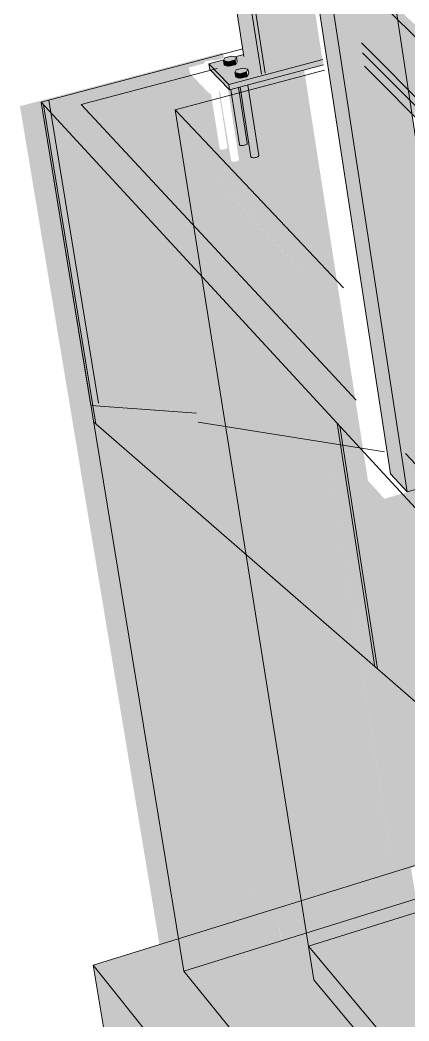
# Model space of a CAD drawing. Header units: inches. Extents: x -8026 to -8021, y -2777 to 2751.
# Drawn here: x -8022.3378 to -8022.2947, y 2750.0407 to 2750.1516 of the extents above; entities that cross this region are included whole.
import ezdxf

# ---------------------------------------------------------------- set-up
doc = ezdxf.new("R2010")
doc.units = ezdxf.units.IN
doc.header["$MEASUREMENT"] = 0
for name, color, linetype, lineweight in [('A-DETL', 90, 'Continuous', 9), ('A-GENM', 5, 'Continuous', 9), ('S-BEAM', 12, 'Continuous', 9), ('S-BEAM-4', 133, 'Continuous', 9), ('S-COLS', 52, 'Continuous', 9), ('S-COLS-1', 22, 'Continuous', 9), ('S-FNDN', 32, 'Continuous', 13)]:
    doc.layers.add(name, color=color, linetype=linetype, lineweight=lineweight)
doc.layers.add('A-WALL-PATT-3', color=25, linetype='Continuous', lineweight=13, transparency=0.4)
doc.layers.add('S-FNDN-2', color=25, linetype='Continuous', lineweight=13, transparency=0.4)

msp = doc.modelspace()

# ---------------------------------------------------------------- hatches: boundary and pattern name
at = {"layer": 'A-GENM'}
for points in [[(-8022.3147, 2750.14696), (-8022.31398, 2750.14715), (-8022.31383, 2750.14746), (-8022.3145, 2750.14755), (-8022.31511, 2750.14738), (-8022.31527, 2750.14708)], [(-8022.31463, 2750.14646), (-8022.3147, 2750.14696), (-8022.31527, 2750.14708), (-8022.31519, 2750.14658), (-8022.31465, 2750.14647)], [(-8022.31463, 2750.14646), (-8022.31391, 2750.1467), (-8022.31398, 2750.14715), (-8022.3147, 2750.14692), (-8022.31463, 2750.14647)], [(-8022.31342, 2750.14563), (-8022.31268, 2750.14585), (-8022.31255, 2750.14613), (-8022.31311, 2750.14625), (-8022.31386, 2750.14601), (-8022.31397, 2750.14575), (-8022.31343, 2750.14563)], [(-8022.31334, 2750.14513), (-8022.31346, 2750.14564), (-8022.31399, 2750.14575), (-8022.31389, 2750.14525), (-8022.31336, 2750.14514)], [(-8022.31334, 2750.14513), (-8022.31262, 2750.14533), (-8022.31271, 2750.14582), (-8022.31342, 2750.14561), (-8022.31335, 2750.14515)]]:
    msp.add_hatch(color=256, dxfattribs=at).paths.add_polyline_path(points, flags=0)
at = {"layer": 'A-WALL-PATT-3'}
h = msp.add_hatch(color=256, dxfattribs=at)
h.paths.add_polyline_path([(-8022.25549, 2750.06913), (-8022.25964, 2750.09838), (-8022.25639, 2750.09934), (-8022.25647, 2750.09986), (-8022.29707, 2750.14124), (-8022.29203, 2750.1082), (-8022.25964, 2750.07355)], flags=0)
h.paths.add_polyline_path([(-8022.22143, 2750.07805), (-8022.22221, 2750.08402), (-8022.22317, 2750.08498), (-8022.22247, 2750.07958), (-8022.22172, 2750.07877), (-8022.22165, 2750.07826), (-8022.2215, 2750.07811)], flags=0)
h.paths.add_polyline_path([(-8022.20593, 2750.08008), (-8022.20495, 2750.08039), (-8022.20529, 2750.0832), (-8022.20627, 2750.08414), (-8022.20648, 2750.08581), (-8022.20565, 2750.0861), (-8022.20681, 2750.08722), (-8022.20595, 2750.08025)], flags=0)
h.paths.add_polyline_path([(-8022.23207, 2750.08915), (-8022.23278, 2750.09447), (-8022.23349, 2750.09518), (-8022.23278, 2750.08986), (-8022.23225, 2750.08933)], flags=0)
h.paths.add_polyline_path([(-8022.19735, 2750.09232), (-8022.19781, 2750.0962), (-8022.20924, 2750.10687), (-8022.20877, 2750.10304), (-8022.19888, 2750.09375)], flags=0)
h.paths.add_polyline_path([(-8022.24228, 2750.09932), (-8022.243, 2750.10458), (-8022.24347, 2750.10505), (-8022.24276, 2750.0998), (-8022.24246, 2750.0995)], flags=0)
h.paths.add_polyline_path([(-8022.22427, 2750.10003), (-8022.22486, 2750.10455), (-8022.22583, 2750.10548), (-8022.22524, 2750.10096)], flags=0)
h.paths.add_polyline_path([(-8022.23487, 2750.11027), (-8022.23546, 2750.11473), (-8022.23617, 2750.11541), (-8022.23558, 2750.11096)], flags=0)
h.paths.add_polyline_path([(-8022.19968, 2750.11173), (-8022.20006, 2750.11491), (-8022.21152, 2750.12532), (-8022.21114, 2750.12218), (-8022.20055, 2750.11253)], flags=0)
h.paths.add_polyline_path([(-8022.25868, 2750.11567), (-8022.25941, 2750.12081), (-8022.28912, 2750.15017), (-8022.2898, 2750.14999), (-8022.28973, 2750.14953), (-8022.29205, 2750.14891), (-8022.26337, 2750.12033)], flags=0)
h.paths.add_polyline_path([(-8022.30213, 2750.119), (-8022.30626, 2750.1456), (-8022.30716, 2750.14536), (-8022.30325, 2750.12019)], flags=0)
h.paths.add_polyline_path([(-8022.22686, 2750.12002), (-8022.22734, 2750.12377), (-8022.22831, 2750.12467), (-8022.22783, 2750.12093)], flags=0)
h.paths.add_polyline_path([(-8022.24511, 2750.12017), (-8022.2457, 2750.12457), (-8022.24618, 2750.12502), (-8022.24558, 2750.12063)], flags=0)
h.paths.add_polyline_path([(-8022.20187, 2750.12996), (-8022.20218, 2750.1325), (-8022.21048, 2750.13985), (-8022.2124, 2750.1393), (-8022.20292, 2750.13089)], flags=0)
h.paths.add_polyline_path([(-8022.23748, 2750.12999), (-8022.2378, 2750.1324), (-8022.23851, 2750.13307), (-8022.23819, 2750.13066), (-8022.23758, 2750.13008)], flags=0)
h.paths.add_polyline_path([(-8022.26155, 2750.13606), (-8022.26215, 2750.14037), (-8022.276, 2750.15367), (-8022.27895, 2750.15288), (-8022.26337, 2750.13782)], flags=0)
h.paths.add_polyline_path([(-8022.24774, 2750.13962), (-8022.24807, 2750.142), (-8022.24854, 2750.14245), (-8022.24822, 2750.14007)], flags=0)
h.paths.add_polyline_path([(-8022.26422, 2750.15509), (-8022.26445, 2750.15675), (-8022.26565, 2750.15643)], flags=0)
h = msp.add_hatch(color=256, dxfattribs=at)
h.paths.add_polyline_path([(-8022.28547, 2750.0552), (-8022.25488, 2750.06477), (-8022.25549, 2750.06913), (-8022.29203, 2750.1082), (-8022.29085, 2750.10046), (-8022.29744, 2750.09855), (-8022.29927, 2750.10056), (-8022.30213, 2750.119), (-8022.30325, 2750.12019), (-8022.29356, 2750.05794), (-8022.28826, 2750.05959), (-8022.28569, 2750.05664)], flags=0)
h.paths.add_polyline_path([(-8022.2522, 2750.06561), (-8022.2301, 2750.07252), (-8022.25639, 2750.09934), (-8022.25964, 2750.09838), (-8022.25549, 2750.06913), (-8022.25256, 2750.06599)], flags=0)
h.paths.add_polyline_path([(-8022.2197, 2750.07632), (-8022.22047, 2750.0823), (-8022.22221, 2750.08402), (-8022.22143, 2750.07805), (-8022.21979, 2750.07641)], flags=0)
h.paths.add_polyline_path([(-8022.20879, 2750.07919), (-8022.20593, 2750.08008), (-8022.20683, 2750.08724), (-8022.21019, 2750.09046), (-8022.20892, 2750.08025)], flags=0)
h.paths.add_polyline_path([(-8022.22247, 2750.07958), (-8022.22317, 2750.08498), (-8022.23278, 2750.09447), (-8022.23207, 2750.08915), (-8022.22266, 2750.07977)], flags=0)
h.paths.add_polyline_path([(-8022.23278, 2750.08986), (-8022.23349, 2750.09518), (-8022.243, 2750.10458), (-8022.24222, 2750.09926), (-8022.23312, 2750.0902)], flags=0)
h.paths.add_polyline_path([(-8022.19564, 2750.09071), (-8022.1961, 2750.09461), (-8022.19781, 2750.0962), (-8022.19735, 2750.09232), (-8022.19634, 2750.09137)], flags=0)
h.paths.add_polyline_path([(-8022.22254, 2750.09835), (-8022.22312, 2750.10288), (-8022.22486, 2750.10455), (-8022.22427, 2750.10003), (-8022.22345, 2750.09923)], flags=0)
h.paths.add_polyline_path([(-8022.25639, 2750.09934), (-8022.25606, 2750.09944), (-8022.25647, 2750.09986)], flags=0)
h.paths.add_polyline_path([(-8022.24276, 2750.0998), (-8022.24347, 2750.10505), (-8022.25006, 2750.11156), (-8022.24934, 2750.10636), (-8022.24517, 2750.1022)], flags=0)
h.paths.add_polyline_path([(-8022.22524, 2750.10096), (-8022.22583, 2750.10548), (-8022.23546, 2750.11473), (-8022.23487, 2750.11027), (-8022.22652, 2750.1022)], flags=0)
h.paths.add_polyline_path([(-8022.20877, 2750.10304), (-8022.20924, 2750.10687), (-8022.21263, 2750.11004), (-8022.21216, 2750.10622), (-8022.21041, 2750.10458)], flags=0)
h.paths.add_polyline_path([(-8022.25216, 2750.10917), (-8022.25288, 2750.11436), (-8022.25941, 2750.12081), (-8022.25868, 2750.11567), (-8022.25336, 2750.11036)], flags=0)
h.paths.add_polyline_path([(-8022.19796, 2750.11017), (-8022.19834, 2750.11335), (-8022.20006, 2750.11491), (-8022.19968, 2750.11173)], flags=0)
h.paths.add_polyline_path([(-8022.23558, 2750.11096), (-8022.23617, 2750.11541), (-8022.2457, 2750.12457), (-8022.24511, 2750.12017), (-8022.23673, 2750.11207)], flags=0)
h.paths.add_polyline_path([(-8022.22511, 2750.11838), (-8022.2256, 2750.12214), (-8022.22734, 2750.12377), (-8022.22686, 2750.12002), (-8022.22603, 2750.11924)], flags=0)
h.paths.add_polyline_path([(-8022.24558, 2750.12063), (-8022.24618, 2750.12502), (-8022.25278, 2750.13137), (-8022.25218, 2750.12701), (-8022.2488, 2750.12374)], flags=0)
h.paths.add_polyline_path([(-8022.22783, 2750.12093), (-8022.22831, 2750.12467), (-8022.23665, 2750.13246), (-8022.23758, 2750.1322), (-8022.2378, 2750.1324), (-8022.23748, 2750.12999), (-8022.22952, 2750.12252)], flags=0)
h.paths.add_polyline_path([(-8022.21114, 2750.12218), (-8022.21153, 2750.12533), (-8022.21493, 2750.12841), (-8022.21454, 2750.12529), (-8022.21153, 2750.12255)], flags=0)
h.paths.add_polyline_path([(-8022.20015, 2750.12843), (-8022.20045, 2750.13098), (-8022.20218, 2750.1325), (-8022.20181, 2750.12991), (-8022.20059, 2750.12882)], flags=0)
h.paths.add_polyline_path([(-8022.25501, 2750.12974), (-8022.25565, 2750.13412), (-8022.26215, 2750.14037), (-8022.26155, 2750.13606), (-8022.25592, 2750.13061)], flags=0)
h.paths.add_polyline_path([(-8022.23819, 2750.13066), (-8022.23851, 2750.13307), (-8022.24805, 2750.14192), (-8022.24774, 2750.13962), (-8022.23932, 2750.13172)], flags=0)
h.paths.add_polyline_path([(-8022.24822, 2750.14007), (-8022.24854, 2750.14245), (-8022.25516, 2750.14864), (-8022.25483, 2750.14628), (-8022.2488, 2750.14062)], flags=0)
h.paths.add_polyline_path([(-8022.25767, 2750.14894), (-8022.258, 2750.15129), (-8022.26397, 2750.15688), (-8022.26445, 2750.15675), (-8022.26422, 2750.15509), (-8022.26211, 2750.15311)], flags=0)
for points in [[(-8022.30692, 2750.12411), (-8022.31012, 2750.14457), (-8022.31467, 2750.14336), (-8022.31354, 2750.13607), (-8022.31364, 2750.13598), (-8022.31394, 2750.13588), (-8022.31426, 2750.13588), (-8022.31441, 2750.13598), (-8022.31559, 2750.14312), (-8022.31569, 2750.14309), (-8022.31481, 2750.13743), (-8022.31496, 2750.13731), (-8022.31525, 2750.13723), (-8022.31554, 2750.13723), (-8022.31568, 2750.13733), (-8022.31656, 2750.14286), (-8022.32287, 2750.14117), (-8022.30716, 2750.12438)], [(-8022.31827, 2750.09446), (-8022.32343, 2750.12627), (-8022.33778, 2750.14203), (-8022.33186, 2750.10647), (-8022.31945, 2750.0955)], [(-8022.3087, 2750.05324), (-8022.29642, 2750.05705), (-8022.30692, 2750.12411), (-8022.32287, 2750.14117), (-8022.30874, 2750.05347)], [(-8022.32232, 2750.04902), (-8022.31145, 2750.05239), (-8022.31827, 2750.09446), (-8022.33186, 2750.10647), (-8022.32287, 2750.05237)], [(-8022.23485, 2749.94174), (-8022.23855, 2749.96675), (-8022.23975, 2749.96992), (-8022.23904, 2749.97018), (-8022.24876, 2750.03562), (-8022.27505, 2750.05865), (-8022.30586, 2750.04902), (-8022.30526, 2750.04527), (-8022.30886, 2750.0496), (-8022.30947, 2750.05317), (-8022.32026, 2750.04983), (-8022.31964, 2750.04624), (-8022.23695, 2749.94434)], [(-8022.30589, 2750.04901), (-8022.29293, 2750.05306), (-8022.29395, 2750.05425), (-8022.29453, 2750.0578), (-8022.30674, 2750.05402), (-8022.30593, 2750.04922)]]:
    msp.add_hatch(color=256, dxfattribs=at).paths.add_polyline_path(points, flags=0)
h = msp.add_hatch(color=256, dxfattribs=at)
h.paths.add_polyline_path([(-8022.31199, 2750.13633), (-8022.31165, 2750.13636), (-8022.3114, 2750.13649), (-8022.31135, 2750.13658), (-8022.31253, 2750.14377), (-8022.31334, 2750.14353), (-8022.31216, 2750.13636), (-8022.31208, 2750.13634), (-8022.31199, 2750.13633)], flags=0)
h.paths.add_polyline_path([(-8022.31327, 2750.13767), (-8022.31289, 2750.13772), (-8022.31268, 2750.13783), (-8022.31264, 2750.13792), (-8022.31355, 2750.1435), (-8022.31437, 2750.14328), (-8022.31344, 2750.13771), (-8022.31336, 2750.13768), (-8022.31327, 2750.13767)], flags=0)
at = {"layer": 'S-BEAM'}
h = msp.add_hatch(color=256, dxfattribs=at)
h.paths.add_polyline_path([(-8022.31468, 2750.14445), (-8022.30431, 2750.14721), (-8022.30452, 2750.14852), (-8022.31082, 2750.14685), (-8022.31063, 2750.1457), (-8022.3111, 2750.14561), (-8022.31302, 2750.14764), (-8022.31304, 2750.14774), (-8022.31399, 2750.14749), (-8022.31383, 2750.14745), (-8022.31378, 2750.14691), (-8022.31397, 2750.14664), (-8022.31474, 2750.14649), (-8022.3152, 2750.14663), (-8022.31526, 2750.14711), (-8022.31528, 2750.14715), (-8022.31684, 2750.1467), (-8022.31474, 2750.14452)], flags=0)
h.paths.add_polyline_path([(-8022.31334, 2750.14513), (-8022.31392, 2750.1453), (-8022.31396, 2750.14583), (-8022.31379, 2750.14607), (-8022.31312, 2750.14625), (-8022.31254, 2750.14608), (-8022.3125, 2750.14556), (-8022.31263, 2750.14532), (-8022.31334, 2750.14514)], flags=0)
for points in [[(-8022.31458, 2750.14383), (-8022.31474, 2750.14452), (-8022.31686, 2750.14666), (-8022.31677, 2750.14611), (-8022.31465, 2750.1439)], [(-8022.31458, 2750.14383), (-8022.30421, 2750.14659), (-8022.30431, 2750.14721), (-8022.31468, 2750.14445)]]:
    msp.add_hatch(color=256, dxfattribs=at).paths.add_polyline_path(points, flags=0)
at = {"layer": 'S-BEAM-4'}
h = msp.add_hatch(color=256, dxfattribs=at)
h.paths.add_polyline_path([(-8022.25571, 2750.11166), (-8022.25593, 2750.11326), (-8022.29671, 2750.15365), (-8022.29648, 2750.15213), (-8022.26107, 2750.11697)], flags=0)
h.paths.add_polyline_path([(-8022.31708, 2750.17257), (-8022.31736, 2750.1741), (-8022.33406, 2750.19064), (-8022.33383, 2750.18921), (-8022.31754, 2750.17303)], flags=0)
h = msp.add_hatch(color=256, dxfattribs=at)
h.paths.add_polyline_path([(-8022.25458, 2750.10343), (-8022.25572, 2750.11165), (-8022.2965, 2750.15213), (-8022.29533, 2750.14436), (-8022.2611, 2750.10998)], flags=0)
h.paths.add_polyline_path([(-8022.31591, 2750.16503), (-8022.31709, 2750.17257), (-8022.33293, 2750.1883), (-8022.33174, 2750.18094), (-8022.31653, 2750.16566)], flags=0)
h = msp.add_hatch(color=256, dxfattribs=at)
h.paths.add_polyline_path([(-8022.2544, 2750.10221), (-8022.25458, 2750.10343), (-8022.29533, 2750.14436), (-8022.29514, 2750.1432), (-8022.25513, 2750.10294)], flags=0)
h.paths.add_polyline_path([(-8022.31572, 2750.16391), (-8022.31591, 2750.16503), (-8022.33174, 2750.18094), (-8022.33247, 2750.18076), (-8022.31577, 2750.16396)], flags=0)
h = msp.add_hatch(color=256, dxfattribs=at)
h.paths.add_polyline_path([(-8022.25418, 2750.10061), (-8022.2544, 2750.10221), (-8022.29514, 2750.1432), (-8022.29491, 2750.14169), (-8022.25436, 2750.10079)], flags=0)
h.paths.add_polyline_path([(-8022.31549, 2750.16244), (-8022.31577, 2750.16396), (-8022.33247, 2750.18076), (-8022.33223, 2750.17933), (-8022.31554, 2750.1625)], flags=0)
at = {"layer": 'S-COLS-1'}
for points in [[(-8022.29493, 2750.09931), (-8022.33575, 2750.3664), (-8022.33588, 2750.36638), (-8022.33757, 2750.3675), (-8022.29677, 2750.1013)], [(-8022.29493, 2750.09931), (-8022.2884, 2750.10121), (-8022.30262, 2750.1958), (-8022.3051, 2750.19812), (-8022.30692, 2750.2102), (-8022.30486, 2750.21068), (-8022.32846, 2750.36757), (-8022.33573, 2750.36638), (-8022.29538, 2750.10226)], [(-8022.31082, 2750.14685), (-8022.30452, 2750.14852), (-8022.32458, 2750.27923), (-8022.33144, 2750.27785), (-8022.33134, 2750.27719), (-8022.33108, 2750.27697), (-8022.31096, 2750.14771)], [(-8022.3111, 2750.14561), (-8022.31108, 2750.14561), (-8022.33154, 2750.27688), (-8022.33348, 2750.27848), (-8022.31301, 2750.14758), (-8022.31165, 2750.14617)], [(-8022.31098, 2750.14561), (-8022.31097, 2750.14561), (-8022.31063, 2750.1457), (-8022.33107, 2750.27697), (-8022.33154, 2750.27688), (-8022.31108, 2750.14561)]]:
    msp.add_hatch(color=256, dxfattribs=at).paths.add_polyline_path(points, flags=0)
at = {"layer": 'S-FNDN'}
for points in [[(-8022.24331, 2749.93856), (-8022.23485, 2749.94174), (-8022.31964, 2750.04624), (-8022.32026, 2750.04983), (-8022.32967, 2750.04691), (-8022.24585, 2749.94174)], [(-8022.24153, 2749.92608), (-8022.24331, 2749.93856), (-8022.32967, 2750.04691), (-8022.3278, 2750.03575), (-8022.24824, 2749.9346)]]:
    msp.add_hatch(color=256, dxfattribs=at).paths.add_polyline_path(points, flags=0)
at = {"layer": 'S-FNDN-2'}
h = msp.add_hatch(color=256, dxfattribs=at)
h.paths.add_polyline_path([(-8022.30716, 2750.14536), (-8022.30627, 2750.14563), (-8022.30635, 2750.14618), (-8022.30763, 2750.14584), (-8022.30755, 2750.14576)], flags=0)
h.paths.add_polyline_path([(-8022.2898, 2750.14999), (-8022.28912, 2750.1502), (-8022.28995, 2750.15102), (-8022.28981, 2750.15006)], flags=0)
h.paths.add_polyline_path([(-8022.27895, 2750.15288), (-8022.276, 2750.15367), (-8022.27936, 2750.1569), (-8022.2823, 2750.15612), (-8022.27972, 2750.15362)], flags=0)
h.paths.add_polyline_path([(-8022.26565, 2750.15643), (-8022.26445, 2750.15675), (-8022.26455, 2750.15742), (-8022.26738, 2750.16007), (-8022.26904, 2750.15961), (-8022.2668, 2750.15751)], flags=0)
h = msp.add_hatch(color=256, dxfattribs=at)
h.paths.add_polyline_path([(-8022.32287, 2750.14117), (-8022.31656, 2750.14286), (-8022.31665, 2750.14343), (-8022.3168, 2750.1434), (-8022.31898, 2750.14569), (-8022.31908, 2750.14632), (-8022.31742, 2750.14675), (-8022.31731, 2750.14698), (-8022.31646, 2750.14714), (-8022.31618, 2750.14708), (-8022.31521, 2750.14734), (-8022.31531, 2750.14797), (-8022.32647, 2750.14502), (-8022.32357, 2750.14192)], flags=0)
h.paths.add_polyline_path([(-8022.31569, 2750.14309), (-8022.31554, 2750.14313), (-8022.31568, 2750.14369), (-8022.31579, 2750.14367), (-8022.31574, 2750.1434)], flags=0)
h.paths.add_polyline_path([(-8022.31467, 2750.14336), (-8022.31012, 2750.14457), (-8022.31021, 2750.14515), (-8022.31476, 2750.14394), (-8022.31468, 2750.1434)], flags=0)
for points in [[(-8022.30325, 2750.12019), (-8022.30716, 2750.14536), (-8022.30763, 2750.14584), (-8022.3102, 2750.14509), (-8022.30692, 2750.12411), (-8022.30419, 2750.1212)], [(-8022.32343, 2750.12627), (-8022.32647, 2750.14502), (-8022.33778, 2750.14203), (-8022.32468, 2750.12764)], [(-8022.31145, 2750.05239), (-8022.3087, 2750.05324), (-8022.32287, 2750.14117), (-8022.32647, 2750.14502), (-8022.31173, 2750.05413)], [(-8022.29642, 2750.05705), (-8022.29356, 2750.05794), (-8022.30325, 2750.12019), (-8022.30692, 2750.12411), (-8022.29681, 2750.05959)], [(-8022.30526, 2750.04527), (-8022.30674, 2750.05402), (-8022.30947, 2750.05317), (-8022.30883, 2750.04957), (-8022.30587, 2750.046)]]:
    msp.add_hatch(color=256, dxfattribs=at).paths.add_polyline_path(points, flags=0)
h = msp.add_hatch(color=256, dxfattribs=at)
h.paths.add_polyline_path([(-8022.31437, 2750.14328), (-8022.31351, 2750.14351), (-8022.31365, 2750.14408), (-8022.31446, 2750.14382), (-8022.31445, 2750.1438)], flags=0)
h.paths.add_polyline_path([(-8022.31334, 2750.14356), (-8022.31249, 2750.14382), (-8022.31262, 2750.14435), (-8022.31343, 2750.14413), (-8022.31339, 2750.14382)], flags=0)

# ---------------------------------------------------------------- linework, layer by layer
at = {"layer": 'A-DETL'}
for p, q in [((-8022.31594, 2750.14621), (-8022.331, 2750.14221)), ((-8022.33545, 2750.14247), (-8022.32993, 2750.1089)), ((-8022.33518, 2750.14218), (-8022.32938, 2750.10684)), ((-8022.3346, 2750.14269), (-8022.3291, 2750.10914)), ((-8022.30059, 2750.10947), (-8022.331, 2750.14221)), ((-8022.30269, 2750.10691), (-8022.29851, 2750.07996)), ((-8022.30239, 2750.10659), (-8022.29822, 2750.07971)), ((-8022.25158, 2750.0567), (-8022.29512, 2750.10358))]:
    msp.add_line(p, q, dxfattribs=at)
at = {"layer": 'A-GENM'}
for p, q in [((-8022.31511, 2750.14738), (-8022.31527, 2750.14708)), ((-8022.31439, 2750.14758), (-8022.31511, 2750.14738)), ((-8022.31383, 2750.14746), (-8022.31439, 2750.14758)), ((-8022.31398, 2750.14715), (-8022.31383, 2750.14746)), ((-8022.31375, 2750.14696), (-8022.31383, 2750.14746)), ((-8022.31527, 2750.14708), (-8022.3147, 2750.14696)), ((-8022.31519, 2750.14658), (-8022.31527, 2750.14708)), ((-8022.31463, 2750.14646), (-8022.31519, 2750.14658)), ((-8022.31486, 2750.14643), (-8022.31491, 2750.1467)), ((-8022.3147, 2750.14696), (-8022.31398, 2750.14715)), ((-8022.3147, 2750.14696), (-8022.31463, 2750.14646)), ((-8022.3139, 2750.14665), (-8022.31463, 2750.14646)), ((-8022.31403, 2750.14684), (-8022.31399, 2750.14657)), ((-8022.3139, 2750.14665), (-8022.31398, 2750.14715)), ((-8022.31375, 2750.14696), (-8022.3139, 2750.14665)), ((-8022.31311, 2750.14625), (-8022.31384, 2750.14606)), ((-8022.31255, 2750.14613), (-8022.31311, 2750.14625)), ((-8022.31384, 2750.14606), (-8022.31399, 2750.14575)), ((-8022.31399, 2750.14575), (-8022.31342, 2750.14563)), ((-8022.31391, 2750.14525), (-8022.31399, 2750.14575)), ((-8022.31334, 2750.14513), (-8022.31391, 2750.14525)), ((-8022.31358, 2750.1451), (-8022.31363, 2750.14537)), ((-8022.31342, 2750.14563), (-8022.3127, 2750.14582)), ((-8022.31342, 2750.14563), (-8022.31334, 2750.14513)), ((-8022.31262, 2750.14533), (-8022.31334, 2750.14513)), ((-8022.31275, 2750.14552), (-8022.31271, 2750.14524)), ((-8022.3127, 2750.14582), (-8022.31255, 2750.14613)), ((-8022.31262, 2750.14533), (-8022.3127, 2750.14582)), ((-8022.31247, 2750.14564), (-8022.31262, 2750.14533)), ((-8022.31247, 2750.14564), (-8022.31255, 2750.14613)), ((-8022.3136, 2750.14409), (-8022.31263, 2750.13793)), ((-8022.31222, 2750.13644), (-8022.31343, 2750.14413)), ((-8022.31257, 2750.14436), (-8022.31135, 2750.13658)), ((-8022.3135, 2750.13778), (-8022.31446, 2750.14386))]:
    msp.add_line(p, q, dxfattribs=at)
for points in [[(-8022.31293, 2750.13771, 0), (-8022.31305, 2750.13769, 0), (-8022.31316, 2750.13767, 0), (-8022.31327, 2750.13767, 0), (-8022.31336, 2750.13768, 0), (-8022.31344, 2750.13771, 0), (-8022.31349, 2750.13774, 0), (-8022.31351, 2750.13778, 0)], [(-8022.31264, 2750.13792, 0), (-8022.31264, 2750.13792, 0), (-8022.31264, 2750.13788, 0), (-8022.31268, 2750.13783, 0), (-8022.31275, 2750.13778, 0), (-8022.31283, 2750.13774, 0), (-8022.31293, 2750.13771, 0)], [(-8022.31165, 2750.13636, 0), (-8022.31177, 2750.13634, 0), (-8022.31188, 2750.13633, 0), (-8022.31199, 2750.13633, 0), (-8022.31208, 2750.13634, 0), (-8022.31216, 2750.13636, 0), (-8022.31221, 2750.1364, 0), (-8022.31223, 2750.13644, 0)], [(-8022.31135, 2750.13658, 0), (-8022.31135, 2750.13658, 0), (-8022.31136, 2750.13653, 0), (-8022.3114, 2750.13649, 0), (-8022.31146, 2750.13644, 0), (-8022.31155, 2750.1364, 0), (-8022.31165, 2750.13636, 0)]]:
    msp.add_polyline3d(points, dxfattribs=at)
at = {"layer": 'S-BEAM'}
for p, q in [((-8022.30123, 2750.15684), (-8022.26059, 2750.1165)), ((-8022.29999, 2750.14904), (-8022.25951, 2750.10838)), ((-8022.31301, 2750.14775), (-8022.31397, 2750.1475)), ((-8022.29986, 2750.14795), (-8022.25926, 2750.10709)), ((-8022.31522, 2750.14716), (-8022.31687, 2750.14673)), ((-8022.31687, 2750.14673), (-8022.31468, 2750.14445)), ((-8022.31687, 2750.14673), (-8022.31677, 2750.14611)), ((-8022.31468, 2750.14445), (-8022.30428, 2750.14722)), ((-8022.30418, 2750.1466), (-8022.31458, 2750.14383)), ((-8022.29964, 2750.14645), (-8022.25903, 2750.10551)), ((-8022.31458, 2750.14383), (-8022.31677, 2750.14611)), ((-8022.31458, 2750.14383), (-8022.31468, 2750.14445))]:
    msp.add_line(p, q, dxfattribs=at)
at = {"layer": 'S-COLS'}
for p, q in [((-8022.29677, 2750.1013), (-8022.33757, 2750.36747)), ((-8022.33573, 2750.36639), (-8022.29493, 2750.09931)), ((-8022.313, 2750.14755), (-8022.33348, 2750.27848)), ((-8022.31063, 2750.14567), (-8022.33107, 2750.27697)), ((-8022.33154, 2750.27688), (-8022.31107, 2750.14558)), ((-8022.2884, 2750.10121), (-8022.30182, 2750.19044)), ((-8022.29493, 2750.09931), (-8022.29677, 2750.1013)), ((-8022.2884, 2750.10121), (-8022.29493, 2750.09931))]:
    msp.add_line(p, q, dxfattribs=at)
at = {"layer": 'S-FNDN'}
for p, q in [((-8022.33545, 2750.14247), (-8022.31312, 2750.14838)), ((-8022.30408, 2750.14603), (-8022.32061, 2750.14162)), ((-8022.24991, 2750.04963), (-8022.33545, 2750.14247)), ((-8022.33545, 2750.14247), (-8022.31964, 2750.04624)), ((-8022.32061, 2750.14162), (-8022.30197, 2750.12192)), ((-8022.32061, 2750.14162), (-8022.30526, 2750.04527)), ((-8022.32993, 2750.1089), (-8022.31823, 2750.10802)), ((-8022.19961, 2749.99386), (-8022.32963, 2750.10706)), ((-8022.31807, 2750.10703), (-8022.29743, 2750.10377)), ((-8022.22045, 2750.07571), (-8022.30586, 2750.04902)), ((-8022.28643, 2750.06032), (-8022.32967, 2750.04691)), ((-8022.28385, 2750.05739), (-8022.31964, 2750.04624)), ((-8022.30586, 2750.04902), (-8022.23975, 2749.96992)), ((-8022.32967, 2750.04691), (-8022.17774, 2749.85629)), ((-8022.32967, 2750.04691), (-8022.3278, 2750.03575)), ((-8022.31964, 2750.04624), (-8022.18558, 2749.88102)), ((-8022.24121, 2749.96828), (-8022.30526, 2750.04527))]:
    msp.add_line(p, q, dxfattribs=at)

doc.saveas('drawing.dxf')
